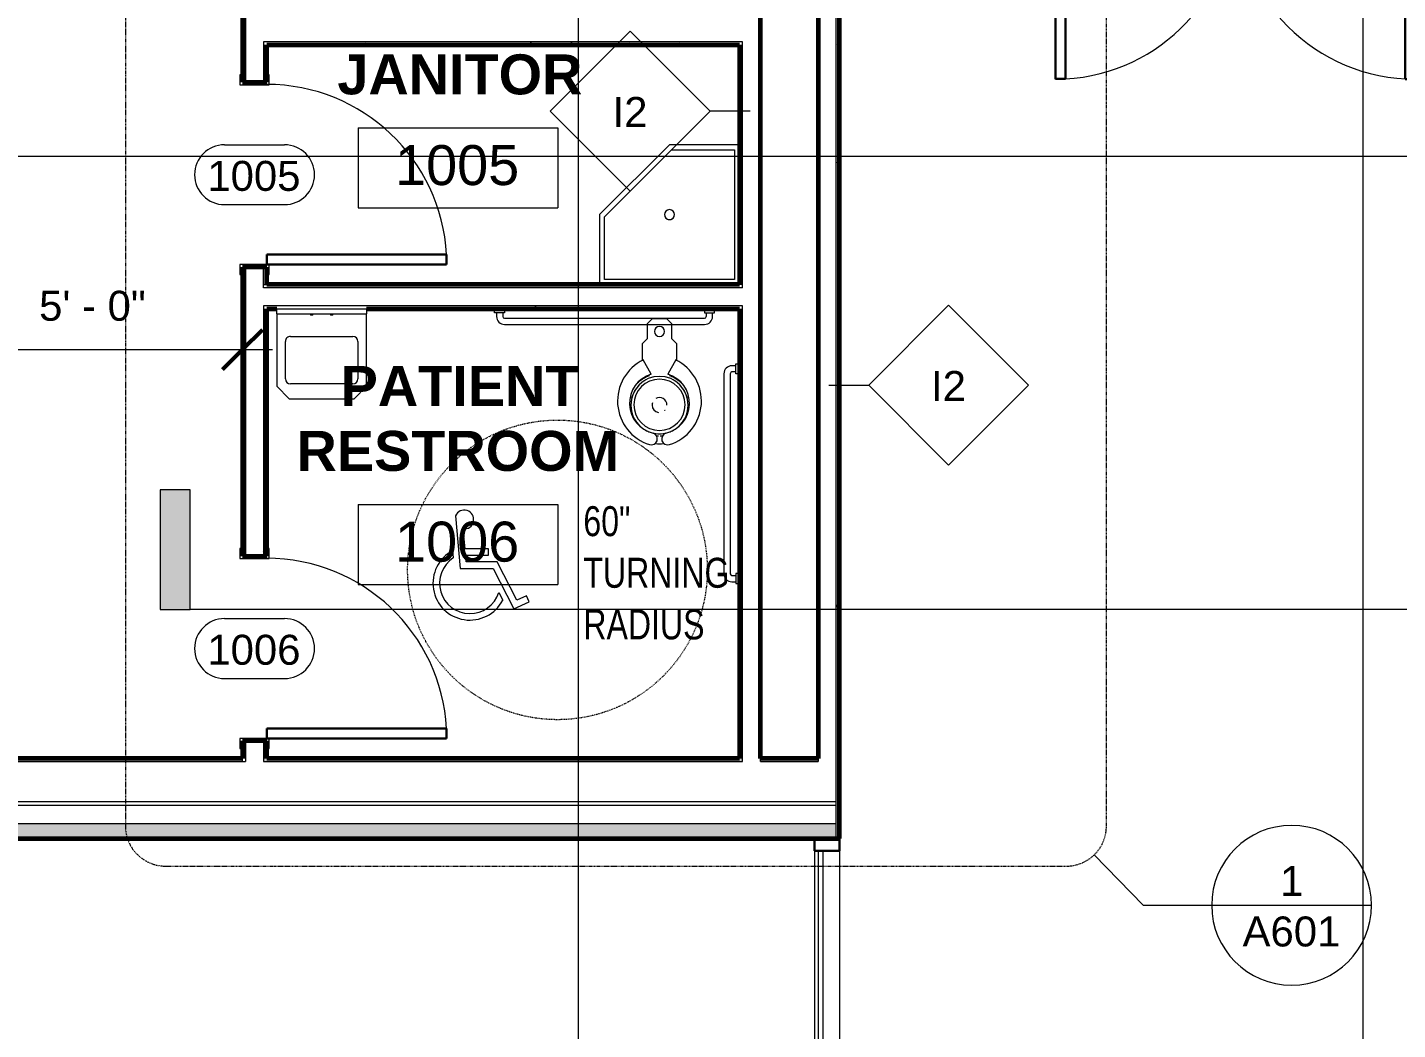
# Model space of a CAD drawing. Header units: inches. Extents: x -1969 to 2015, y -1363 to 1657.
# Drawn here: x 383 to 657.3, y -333.6 to -133 of the extents above; entities that cross this region are included whole.
import ezdxf

# ---------------------------------------------------------------- set-up
doc = ezdxf.new("R2010")
doc.units = ezdxf.units.IN
doc.header["$MEASUREMENT"] = 0
doc.linetypes.add('Dash', pattern=[0.25, 0.125, -0.125])
doc.linetypes.add('Dash Dot 3_16_', pattern=[0.3125, 0.1875, -0.0625, 0, -0.0625])
for name, color, linetype, lineweight in [('A-ANNO-DIMS', 211, 'Continuous', 9), ('A-ANNO-DIMS-64', 211, 'Continuous', 9), ('A-ANNO-NOTE', 131, 'Continuous', 9), ('A-ANNO-SYMB', 150, 'Continuous', 9), ('A-AREA-IDEN', 2, 'Continuous', 9), ('A-DETL-GENF', 92, 'Continuous', 9), ('A-DETL-GENF-HDLN', 1, 'Dash', 9), ('A-DOOR', 31, 'Continuous', 18), ('A-DOOR-IDEN', 31, 'Continuous', 9), ('A-GLAZ-CURT', 52, 'Continuous', 9), ('A-GLAZ-CWMG', 51, 'Continuous', 9), ('A-WALL', 113, 'Continuous', 18), ('A-WALL-IDEN', 211, 'Continuous', 9), ('A-WALL-PATT', 111, 'Continuous', 60), ('G-ANNO-SYMB', 111, 'Continuous', 9), ('I-WALL', 2, 'Continuous', 18), ('P-SANR-FIXT', 6, 'Continuous', 9), ('Q-SPCQ', 91, 'Continuous', 9)]:
    doc.layers.add(name, color=color, linetype=linetype, lineweight=lineweight)
doc.styles.add('Arial', font='arial.ttf', dxfattribs={"height": 6})
doc.styles.add('Arial_1', font='arial.ttf', dxfattribs={"height": 8})
doc.styles.add('Arial_B', font='arialbd.ttf', dxfattribs={"height": 8})
doc.styles.add('Century Gothic', font='GOTHIC.TTF', dxfattribs={"width": 0.8, "height": 6})
doc.dimstyles.new('Linear_-_3_32__Arial', dxfattribs={"dimscale": 12, "dimtxt": 6.121556, "dimasz": 0.666667, "dimexe": 0.5, "dimexo": 0.333333, "dimgap": 0.333333, "dimtad": 1, "dimdec": 3, "dimrnd": 0.125, "dimzin": 3, "dimdsep": 46, "dimlunit": 4, "dimtxsty": 'Arial', "dimblk1": 'OBLIQUE', "dimblk2": 'OBLIQUE', "dimsah": 1, "dimcen": 0.09, "dimdle": 0.5, "dimazin": 0, "dimtfac": 1, "dimtdec": 4, "dimtix": 1, "dimtmove": 0, "dimatfit": 3, "dimfxl": 1, "dimtvp": 1, "dimtfill": 1, "dimfrac": 2, "dimtolj": 1, "dimtzin": 0, "dimarcsym": 2})
pattern_1 = [(0, (0, 0), (20.48, 5.12), [0.845, -14.515, 0.845, -14.515, -81.92]), (0, (0, 0), (20.48, 5.12), [-30.72, 0.845, -29.875, 0.845, -14.515, -35.84]), (0, (0, 0), (20.48, 5.12), [-76.8, 0.845, -9.395, 0.845, -24.755]), (120, (7.68, 2.56), (-14.67405, 15.1762), [0.845, -14.515, 0.845, -14.515, -81.92]), (120, (7.68, 2.56), (-14.67405, 15.1762), [-30.72, 0.845, -29.875, 0.845, -14.515, -35.84]), (120, (7.68, 2.56), (-14.67405, 15.1762), [-76.8, 0.845, -9.395, 0.845, -24.755]), (240, (10.24, 12.8), (-5.80595, -20.2962), [0.845, -14.515, 0.845, -14.515, -81.92]), (240, (10.24, 12.8), (-5.80595, -20.2962), [-30.72, 0.845, -29.875, 0.845, -14.515, -35.84]), (240, (10.24, 12.8), (-5.80595, -20.2962), [-76.8, 0.845, -9.395, 0.845, -24.755])]

# ---------------------------------------------------------------- blocks, each defined once
blk = doc.blocks.new('Single-Flush-w-Metal-Frame - 36_ x 84_-V1-GROUND FLOOR')
at = {"layer": 'A-DOOR', "lineweight": 30}
for p, q in [((16, 2.44), (16, 38.45)), ((18, 38.45), (16, 38.45)), ((18, 2.44), (18, 38.45)), ((18, 2.44), (16, 2.44))]:
    blk.add_line(p, q, dxfattribs=at)
at = {"layer": 'A-DOOR'}
for p, q in [((-18, 2.94), (-20, 2.94)), ((-20, 2.94), (-20, 2.44)), ((-18, -2.94), (-18, 2.94)), ((20, 2.94), (18, 2.94)), ((18, 2.94), (18, -2.94)), ((20, 2.44), (20, 2.94)), ((-20, 2.44), (-18.5, 2.44)), ((-18.5, 2.44), (-18.5, -2.44)), ((18.5, -2.44), (18.5, 2.44)), ((18.5, 2.44), (20, 2.44)), ((-18.5, -2.44), (-20, -2.44)), ((-20, -2.44), (-20, -2.94)), ((20, -2.44), (18.5, -2.44)), ((20, -2.94), (20, -2.44)), ((-20, -2.94), (-18, -2.94)), ((18, -2.94), (20, -2.94))]:
    blk.add_line(p, q, dxfattribs=at)
at = {"layer": 'A-DOOR', "lineweight": 9}
blk.add_arc((18, 2.44), 36.07, 93.1789, 180, dxfattribs=at)
blk = doc.blocks.new('Double-Glass-w-Panels-w-Metal-Frame - 72_ x 84_-223745-GROUND FLOOR')
at = {"layer": 'A-DOOR', "lineweight": 30}
for p, q in [((-36, 38.45), (-34, 38.45)), ((-36, 2.44), (-36, 38.44)), ((36, 2.44), (36, 38.44)), ((-34, 2.44), (-34, 38.38)), ((34, 38.38), (36, 38.38)), ((34, 2.44), (34, 38.38)), ((-36, 2.44), (-34, 2.44)), ((36, 2.44), (34, 2.44))]:
    blk.add_line(p, q, dxfattribs=at)
at = {"layer": 'A-DOOR'}
for p, q in [((-36, 2.94), (-38, 2.94)), ((-38, 2.94), (-38, 2.44)), ((-36, -2.94), (-36, 2.94)), ((38, 2.94), (36, 2.94)), ((36, 2.94), (36, -2.94)), ((38, 2.44), (38, 2.94)), ((-38, 2.44), (-36.5, 2.44)), ((-36.5, 2.44), (-36.5, -2.44)), ((36.5, -2.44), (36.5, 2.44)), ((36.5, 2.44), (38, 2.44)), ((-36.5, -2.44), (-38, -2.44)), ((-38, -2.44), (-38, -2.94)), ((38, -2.44), (36.5, -2.44)), ((38, -2.94), (38, -2.44)), ((-38, -2.94), (-36, -2.94)), ((36, -2.94), (38, -2.94))]:
    blk.add_line(p, q, dxfattribs=at)
at = {"layer": 'A-DOOR', "lineweight": 9}
for centre, start, end in [((-36, 2.44), 0, 90), ((36, 2.44), 93.1847, 180)]:
    blk.add_arc(centre, 36, start, end, dxfattribs=at)
blk = doc.blocks.new('Toilet_Access_Grab_Bars - Toilet_Access_Grab_Bars-317220-GROUND FLOOR')
at = {"layer": 'Q-SPCQ'}
for p, q in [((-49, -0.75), (-49, 0)), ((-47, 0), (-47, -0.75)), ((-7.01, 0), (-7.01, -0.75)), ((-47, -0.75), (-49, -0.75)), ((-48.63, -0.75), (-48.63, -1.5)), ((-47.38, -0.75), (-47.38, -1.5)), ((-47.02, -1.85), (-6.98, -1.85)), ((-7.01, -0.75), (-5, -0.75)), ((-6.62, -1.5), (-6.62, -0.75)), ((-5.37, -1.5), (-5.37, -0.75)), ((-5, -0.75), (-5, 0)), ((-47.02, -3.1), (-6.98, -3.1)), ((-3.1, -12.98), (-3.1, -53.02)), ((-1.85, -12.98), (-1.85, -53.02)), ((-0.75, -11.37), (-1.5, -11.37)), ((-0.75, -12.62), (-1.5, -12.62)), ((-0.75, -13), (-0.75, -11)), ((-0.75, -11), (0, -11)), ((0, -13), (-0.75, -13)), ((-1.5, -53.38), (-0.75, -53.38)), ((-1.5, -54.63), (-0.75, -54.63)), ((0, -52.99), (-0.75, -52.99)), ((-0.75, -52.99), (-0.75, -55)), ((-0.75, -55), (0, -55))]:
    blk.add_line(p, q, dxfattribs=at)
for centre, radius, start, end in [((-47.02, -1.5), 1.6, 180, 270), ((-47.02, -1.5), 0.354, 180, 270), ((-6.98, -1.5), 1.6, 270, 360), ((-6.98, -1.5), 0.354, 270, 360), ((-1.5, -12.98), 1.6, 90, 180), ((-1.5, -12.98), 0.354, 90, 180), ((-1.5, -53.02), 1.6, 180, 270), ((-1.5, -53.02), 0.354, 180, 270)]:
    blk.add_arc(centre, radius, start, end, dxfattribs=at)
blk = doc.blocks.new('Sink - Mop - 28_x28_-309236-GROUND FLOOR')
at = {"layer": 'P-SANR-FIXT'}
for p, q in [((28, -14), (28, 0)), ((1, -1), (27, -1)), ((1, -27), (1, -1)), ((27, -1), (27, -13.59)), ((27, -13.59), (13.59, -27)), ((14, -28), (28, -14)), ((13.59, -27), (1, -27)), ((0, -28), (14, -28))]:
    blk.add_line(p, q, dxfattribs=at)
for start, end in [(360, 180), (0, 180), (180, 360), (180, 360)]:
    blk.add_arc((14, -14), 1, start, end, dxfattribs=at)
blk = doc.blocks.new('Lavatory_Commercial-Willoughby-ES-1015-HC - Lavatory_Commercial-Willoughby-ES-1015-HC-V15-GROUND FLOOR')
at = {"layer": 'P-SANR-FIXT'}
for p, q in [((435.41, -113.59), (432.91, -116.09)), ((448.41, -113.59), (435.41, -113.59)), ((450.91, -116.09), (448.41, -113.59)), ((432.91, -116.09), (432.91, -130.59)), ((434.66, -125.09), (434.66, -117.59)), ((435.66, -116.59), (448.16, -116.59)), ((449.16, -117.59), (449.16, -125.09)), ((450.91, -130.59), (450.91, -116.09)), ((448.16, -126.09), (435.66, -126.09)), ((432.91, -131.59), (432.91, -130.59)), ((450.91, -130.59), (432.91, -130.59)), ((450.91, -131.59), (432.91, -131.59)), ((439.66, -130.35), (439.66, -130.59)), ((439.67, -130.35), (439.66, -130.35)), ((439.66, -130.35), (440.16, -130.35)), ((440.16, -130.35), (440.15, -130.35)), ((440.16, -130.59), (440.16, -130.35)), ((443.66, -130.35), (443.66, -130.59)), ((443.67, -130.35), (443.66, -130.35)), ((443.66, -130.35), (444.16, -130.35)), ((444.16, -130.35), (444.15, -130.35)), ((444.16, -130.59), (444.16, -130.35)), ((450.91, -130.59), (450.91, -131.59))]:
    blk.add_line(p, q, dxfattribs=at)
for centre, start, end in [((435.66, -117.59), 90, 180), ((448.16, -117.59), 0, 90), ((435.66, -125.09), 180, 270), ((448.16, -125.09), 270, 0)]:
    blk.add_arc(centre, 1, start, end, dxfattribs=at)
blk = doc.blocks.new('Toilet - Flush Valve - Non-Hosted - Public - Flushing Greater than 1_6 gpf-V16-GROUND FLOOR')
at = {"layer": 'P-SANR-FIXT'}
for p, q in [((-1.5, 0), (-2.5, -1)), ((-2.5, -1), (-2.5, -4)), ((1.5, 0), (-1.5, 0)), ((2.5, -1), (1.5, 0)), ((2.5, -4), (2.5, -1)), ((-2.5, -4), (-3.5, -5)), ((-3.5, -5), (-3.5, -8.38)), ((3.5, -5), (2.5, -4)), ((3.5, -8.38), (3.5, -5)), ((-1.69, -11.06), (-3.25, -8.22)), ((3.25, -8.22), (1.69, -11.06))]:
    blk.add_line(p, q, dxfattribs=at)
at = {"layer": 'P-SANR-FIXT', "flags": 128}
for points in [[(-4.38, -12.79), (-4.22, -12.64), (-4.03, -12.48), (-3.84, -12.32), (-3.64, -12.17), (-3.43, -12.03), (-3.22, -11.89), (-3.01, -11.77), (-2.78, -11.65), (-2.56, -11.55), (-2.33, -11.45), (-2.09, -11.36), (-2, -11.33)], [(2, -11.33), (2.24, -11.41), (2.47, -11.51), (2.69, -11.61), (2.92, -11.72), (3.14, -11.84), (3.35, -11.97), (3.56, -12.11), (3.76, -12.26), (3.96, -12.41), (4.15, -12.57), (4.33, -12.74), (4.38, -12.8)], [(-0.2, -23.5), (-0.25, -23.5), (-0.5, -23.48), (-0.56, -23.47)], [(0.56, -23.47), (0.35, -23.49), (0.1, -23.5)]]:
    blk.add_lwpolyline(points, dxfattribs=at)
at = {"layer": 'P-SANR-FIXT'}
for centre, radius, start, end in [((0, -2.5), 1, 360, 180), ((0, -2.5), 1, 180, 360), ((0.74, -16.45), 9.14, 115.8609, 252.5741), ((-0.74, -16.45), 9.14, 287.4259, 64.1391), ((0.1, -16.91), 6.11, 106.9633, 257.0367), ((0, -17.25), 5.75, 0, 180), ((0, -17.19), 5.13, 90, 270), ((0, -17.25), 5.75, 132.2685, 137.754), ((0, -17.25), 5.75, 118.1189, 123.4335), ((0, -17.25), 5.75, 104.0429, 108.5788), ((0, -17.19), 5.12, 270, 90), ((-0.1, -16.91), 6.11, 282.9633, 73.0367), ((0, -17.25), 5.75, 71.4212, 75.9571), ((0, -17.25), 5.75, 56.5665, 61.8811), ((0, -17.25), 5.75, 42.246, 47.7315), ((0, -17.25), 5.75, 161.4419, 165.9707), ((0, -17.25), 5.75, 146.5915, 151.9011), ((0, -17.25), 1.5, 360, 120), ((0, -17.25), 5.75, 28.0989, 33.4085), ((0, -17.25), 5.75, 14.0293, 18.5581), ((0, -17.25), 5.75, 180, 238.3584), ((0, -17.25), 1.5, 161.9618, 180), ((0, -17.25), 1.5, 180, 261.2414), ((0, -17.25), 1.5, 313.7183, 317.9091), ((0, -17.25), 5.75, 301.6416, 0), ((0, -17.25), 5.75, 240.6149, 251.1591), ((-1.64, -24.02), 1.21, 252.5741, 72.5741), ((0, -17.25), 5.75, 255.8551, 284.1449), ((1.64, -24.02), 1.21, 107.4259, 287.4259), ((0, -17.25), 5.75, 288.8409, 299.3851), ((0, -17.25), 7.75, 263.5978, 276.4022)]:
    blk.add_arc(centre, radius, start, end, dxfattribs=at)
blk = doc.blocks.new('System Panel - Glazed-540150-GROUND FLOOR')
at = {"layer": 'A-GLAZ-CURT', "lineweight": 18}
for p, q in [((23.625, 1.75), (-23.625, 1.75)), ((-23.625, 1.75), (-23.625, 0.75)), ((-23.625, 0.75), (23.625, 0.75)), ((23.625, 0.75), (23.625, 1.75))]:
    blk.add_line(p, q, dxfattribs=at)
blk = doc.blocks.new('Rectangular Mullion - 2_5_ x 5_ rectangular-540205-GROUND FLOOR')
at = {"layer": 'A-GLAZ-CWMG'}
for p, q in [((540.54, -297.84), (540.54, -345.09)), ((545.54, -297.84), (545.54, -345.09))]:
    blk.add_line(p, q, dxfattribs=at)
blk = doc.blocks.new('Rectangular Mullion - 2_5_ x 5_ rectangular-538496-GROUND FLOOR')
at = {"layer": 'A-GLAZ-CWMG', "lineweight": 30}
for p, q in [((-1.25, 2.5), (1.25, 2.5)), ((-1.25, -2.5), (-1.25, 2.5)), ((1.25, 2.5), (1.25, -2.5)), ((1.25, -2.5), (-1.25, -2.5))]:
    blk.add_line(p, q, dxfattribs=at)
blk = doc.blocks.new('ADA Turning Radius - 2_-6_ x 4_-0_-533938-GROUND FLOOR')
at = {"layer": 'A-DETL-GENF'}
for p, q in [((-20.4, 10.82), (-19.49, 0.3)), ((-18.51, 4.24), (-18.85, 8.19)), ((-20.99, 3.87), (-20.86, 2.42)), ((-13.82, 4.24), (-18.51, 4.24)), ((-18.28, 1.61), (-18.4, 2.93)), ((-18.4, 2.93), (-13.82, 2.93)), ((-13.82, 2.93), (-13.82, 4.24)), ((-19.49, 0.3), (-12.87, 0.3)), ((-12.06, 1.61), (-18.28, 1.61)), ((-12.87, 0.3), (-8.76, -7.79)), ((-8.15, -6.08), (-12.06, 1.61)), ((-11.75, -4.53), (-10.96, -6.06)), ((-6.22, -5.22), (-8.15, -6.08)), ((-5.68, -6.42), (-6.22, -5.22)), ((-8.76, -7.79), (-5.68, -6.42))]:
    blk.add_line(p, q, dxfattribs=at)
for centre, radius, start, end in [((-18.67, 10.07), 1.89, 264.3974, 156.5932), ((-17.53, -2.67), 7.39, 117.8826, 332.6359), ((-17.53, -2.67), 6.08, 123.2395, 342.159)]:
    blk.add_arc(centre, radius, start, end, dxfattribs=at)
at = {"layer": 'A-DETL-GENF-HDLN'}
blk.add_circle((0, 0), 30, dxfattribs=at)
blk = doc.blocks.new('DIMBLOCK9-GROUND FLOOR')
at = {"layer": 'A-ANNO-DIMS-64', "lineweight": 50}
for p, q in [((366.04, -197.49), (370.04, -193.49)), ((426.04, -197.49), (430.04, -193.49)), ((366.04, -197.49), (362.04, -201.49)), ((426.04, -197.49), (422.04, -201.49))]:
    blk.add_line(p, q, dxfattribs=at)
at = {"layer": 'A-ANNO-DIMS-64'}
for p, q in [((366.04, -195.83), (366.04, -203.49)), ((366.04, -197.49), (366.04, -195.83)), ((426.04, -195.83), (426.04, -203.49)), ((426.04, -197.49), (426.04, -195.83)), ((360.04, -197.49), (432.04, -197.49))]:
    blk.add_line(p, q, dxfattribs=at)
at = {"layer": 'A-ANNO-DIMS-64', "color": 0, "insert": (385.35, -185.7), "char_height": 6, "width": 25.654, "attachment_point": 1, "line_spacing_factor": 0.941778, "style": 'Arial', "bg_fill": 3, "box_fill_scale": 1.25, "bg_fill_color": 256, "bg_fill_true_color": 13158600, "bg_fill_transparency": 0}
blk.add_mtext('5\' - 0"', dxfattribs=at)
blk = doc.blocks.new('_Oblique')
at = {"color": 0, "linetype": 'ByBlock', "lineweight": -2}
blk.add_line((-0.5, -0.5), (0.5, 0.5), dxfattribs=at)
blk = doc.blocks.new('Room Tag - Room Tag-84095-GROUND FLOOR')
at = {"layer": 'A-AREA-IDEN'}
for p, q in [((-0.3125, -0.0625), (-0.3125, -0.3125)), ((-0.3125, -0.0625), (0.3125, -0.0625)), ((0.3125, -0.0625), (0.3125, -0.3125)), ((-0.3125, -0.3125), (0.3125, -0.3125))]:
    blk.add_line(p, q, dxfattribs=at)
blk = doc.blocks.new('Section - 3_32_ x 3_8_-54337-GROUND FLOOR')
at = {"layer": 'G-ANNO-SYMB'}
blk.add_hatch(color=256, dxfattribs=at).paths.add_polyline_path([(0, 0.375), (0, 0), (-0.09375, 0), (-0.09375, 0.375)])
for p, q in [((0, 0.375), (-0.09375, 0.375)), ((-0.09375, 0.375), (-0.09375, 0)), ((0, 0), (0, 0.375)), ((-0.09375, 0), (0, 0))]:
    blk.add_line(p, q, dxfattribs=at)
blk = doc.blocks.new('Door Tag - Door Tag-41184-GROUND FLOOR')
at = {"layer": 'A-DOOR-IDEN'}
for p, q in [((-0.09375, 0.09375), (0.09375, 0.09375)), ((-0.09375, -0.09375), (0.09375, -0.09375))]:
    blk.add_line(p, q, dxfattribs=at)
for centre, start, end in [((-0.09375, 0), 90, 270), ((0.09375, 0), 270, 90)]:
    blk.add_arc(centre, 0.09375, start, end, dxfattribs=at)
blk = doc.blocks.new('Floor Plan - Callout Head-55151-GROUND FLOOR')
at = {"layer": 'A-ANNO-SYMB'}
blk.add_line((-0.25, 0), (0.25, 0), dxfattribs=at)
for start, end in [(360, 180), (180, 360)]:
    blk.add_arc((0, 0), 0.25, start, end, dxfattribs=at)
blk = doc.blocks.new('Wall Tag - 1_2_-62628-GROUND FLOOR')
at = {"layer": 'A-WALL-IDEN'}
for p, q in [((-0.25, 0), (0, 0.25)), ((0, 0.25), (0.25, 0)), ((-0.25, 0), (0, -0.25)), ((0, -0.25), (0.25, 0))]:
    blk.add_line(p, q, dxfattribs=at)

msp = doc.modelspace()

# ---------------------------------------------------------------- hatches: boundary and pattern name
at = {"layer": 'A-WALL-PATT', "lineweight": 9}
h = msp.add_hatch(dxfattribs=at)
h.set_pattern_fill('FP_1', color=256, style=0, pattern_type=2)
h.set_pattern_definition(pattern_1)
h.paths.add_polyline_path([(426.6626, -279.9608), (426.6626, -275.8358), (426.0376, -275.8358), (426.0376, -279.9608)])
h.paths.add_polyline_path([(426.6626, -238.8358), (426.6626, -180.9608), (426.0376, -180.9608), (426.0376, -238.8358)])
h.paths.add_polyline_path([(426.6626, -143.9608), (426.6626, -37.3358), (426.0376, -37.3358), (426.0376, -143.9608)])
h = msp.add_hatch(dxfattribs=at)
h.set_pattern_fill('FP_1', color=256, style=0, pattern_type=2)
h.set_pattern_definition(pattern_1)
h.paths.add_polyline_path([(544.9126, -295.3358), (545.5376, -295.3358), (545.5376, -107.3358), (544.9126, -107.3358), (544.9126, -292.3358)])
h.paths.add_polyline_path([(545.5376, -103.0858), (545.5376, -36.7108), (544.9126, -36.7108), (544.9126, -103.0858)])
h = msp.add_hatch(dxfattribs=at)
h.set_pattern_fill('FP_1', color=256, style=0, pattern_type=2)
h.set_pattern_definition(pattern_1)
h.paths.add_polyline_path([(430.2876, -279.3358), (430.9126, -279.3358), (430.9126, -275.8358), (430.2876, -275.8358)])
h.paths.add_polyline_path([(430.9126, -238.8358), (430.9126, -188.7108), (430.2876, -188.7108), (430.2876, -238.8358)])
h.paths.add_polyline_path([(430.9126, -184.4608), (430.9126, -180.9608), (430.2876, -180.9608), (430.2876, -184.4608)])
h.paths.add_polyline_path([(430.9126, -143.9608), (430.9126, -135.8358), (430.2876, -135.8358), (430.2876, -143.9608)])
h.paths.add_polyline_path([(430.2876, -131.5858), (430.9126, -131.5858), (430.9126, -41.5858), (430.2876, -41.5858), (430.2876, -60.4383)])
h = msp.add_hatch(dxfattribs=at)
h.set_pattern_fill('FP_1', color=256, style=0, pattern_type=2)
h.set_pattern_definition(pattern_1)
h.paths.add_polyline_path([(526.1626, -279.3358), (526.1626, -188.7108), (525.5376, -188.7108), (525.5376, -279.3358)])
h.paths.add_polyline_path([(526.1626, -184.4608), (526.1626, -135.8358), (525.5376, -135.8358), (525.5376, -184.4608)])
h.paths.add_polyline_path([(526.1626, -131.5858), (526.1626, -41.5858), (525.5376, -41.5858), (525.5376, -131.5858)])
h = msp.add_hatch(dxfattribs=at)
h.set_pattern_fill('FP_1', color=256, style=0, pattern_type=2)
h.set_pattern_definition(pattern_1)
h.paths.add_polyline_path([(525.5376, -136.4608), (525.5376, -135.8358), (430.9126, -135.8358), (430.9126, -136.4608), (519.7965, -136.4608)])
h = msp.add_hatch(dxfattribs=at)
h.set_pattern_fill('FP_1', color=256, style=0, pattern_type=2)
h.set_pattern_definition(pattern_1)
h.paths.add_polyline_path([(519.7965, -189.3358), (525.5376, -189.3358), (525.5376, -188.7108), (430.9126, -188.7108), (430.9126, -189.3358), (502.6778, -189.3358)])
h = msp.add_hatch(dxfattribs=at)
h.set_pattern_fill('FP_1', color=256, style=0, pattern_type=2)
h.set_pattern_definition(pattern_1)
h.paths.add_polyline_path([(434.2028, -279.9608), (526.1626, -279.9608), (526.1626, -279.3358), (430.2876, -279.3358), (430.2876, -279.9608)])
h.paths.add_polyline_path([(536.9153, -279.9608), (541.2876, -279.9608), (541.2876, -279.3358), (529.7876, -279.3358), (529.7876, -279.9608)])
h.paths.add_polyline_path([(300.0376, -279.9608), (426.0376, -279.9608), (426.0376, -279.3358), (300.0376, -279.3358)])
h.paths.add_polyline_path([(-289.9624, -279.9608), (-289.9624, -279.3358), (-402.5874, -279.3358), (-402.5874, -279.9608)])
h = msp.add_hatch(dxfattribs=at)
h.set_pattern_fill('FP_2', color=256, style=0, pattern_type=2)
h.set_pattern_definition([(50, (0, 0), (18.36206, -1.60683), [1.92, -21.12]), (355, (0, 0), (-3.55226, 19.2559), [1.536, -16.896]), (100.451, (1.53, -0.134), (14.8102, 17.6493), [1.632, -17.949]), (46.184, (0, 5.12), (27.32125, -4.2376), [2.88, -31.68]), (96.636, (2.277, 4.767), (23.9275, 24.9372), [2.448, -26.924]), (351.184, (0, 5.12), (23.9276, 24.9374), [2.304, -25.344]), (21, (2.56, 3.84), (15.2808, -10.30746), [1.92, -21.12]), (326, (2.56, 3.84), (6.22856, 18.56374), [1.536, -16.896]), (71.451, (3.833, 2.981), (21.50985, 8.2563), [1.632, -17.949]), (37.5, (0, 0), (0.311095, 8.52254), [0.845, -15.846, 0.845, -16.307, -16.96]), (37.5, (0, 0), (0.311095, 8.52254), [-33.843, 0.845, -16.115]), (7.5, (0, 0), (6.73464, 10.09743), [0.845, -8.934, 0.845, -15.462, -6.464]), (7.5, (0, 0), (6.73464, 10.09743), [-26.086, 0.845, -5.619]), (327.5, (-5.709, 0), (13.66611, -0.57719), [0.845, -5.555, 0.845, -19.123, -26.496]), (327.5, (-5.709, 0), (13.66611, -0.57719), [-26.368, 0.845, -25.651]), (317.5, (-8.269, 0), (14.92985, 2.56286), [0.845, -7.475, 0.845, -12.416, -18.816]), (317.5, (-8.269, 0), (14.92985, 2.56286), [-21.581, 0.845, -17.971])])
h.paths.add_polyline_path([(300.0376, -295.3358), (544.9126, -295.3358), (544.9126, -292.3358), (300.0376, -292.3358)])
h.paths.add_polyline_path([(-417.9624, -295.3358), (-289.9624, -295.3358), (-289.9624, -292.3358), (-417.9624, -292.3358)])

# ---------------------------------------------------------------- linework, layer by layer
at = {"layer": 'A-ANNO-SYMB', "linetype": 'Dash Dot 3_16_'}
for p, q in [((599.0028, -292.8935), (599.0028, -34.8288)), ((410.6314, -300.8935), (591.0028, -300.8935))]:
    msp.add_line(p, q, dxfattribs=at)
at = {"layer": 'A-ANNO-SYMB'}
for p, q in [((596.5733, -298.6355), (606.3764, -308.7403)), ((606.3764, -308.7403), (620.0766, -308.7403))]:
    msp.add_line(p, q, dxfattribs=at)
at = {"layer": 'A-ANNO-SYMB', "linetype": 'Dash Dot 3_16_'}
for centre, start, end in [((410.6314, -292.8935), 180, 270), ((591.0028, -292.8935), 270, 0)]:
    msp.add_arc(centre, 8, start, end, dxfattribs=at)
at = {"layer": 'A-WALL'}
for p, q in [((426.6626, -37.3358), (426.6626, -143.9608)), ((544.9126, -295.3358), (544.9126, -106.7108)), ((430.2876, -135.8358), (430.2876, -143.9608)), ((526.1626, -135.8358), (430.2876, -135.8358)), ((526.1626, -185.0858), (526.1626, -135.8358)), ((426.6626, -180.9608), (426.6626, -238.8358)), ((430.2876, -185.0858), (430.2876, -180.9608)), ((430.2876, -184.4608), (430.9126, -184.4608)), ((526.1626, -185.0858), (430.2876, -185.0858)), ((526.1626, -184.4608), (525.5376, -184.4608)), ((430.2876, -188.7108), (430.2876, -238.8358)), ((526.1626, -188.7108), (430.2876, -188.7108)), ((526.1626, -279.9608), (526.1626, -188.7108)), ((426.6626, -275.8358), (426.6626, -279.9608)), ((430.2876, -275.8358), (430.2876, -279.9608)), ((426.0376, -279.9608), (426.0376, -279.3358)), ((529.7876, -279.9608), (529.7876, -279.3358)), ((541.2876, -279.3358), (541.2876, -279.9608)), ((300.0376, -279.9608), (426.6626, -279.9608)), ((430.2876, -279.9608), (526.1626, -279.9608)), ((529.7876, -279.9608), (541.2876, -279.9608)), ((300.0376, -287.9608), (544.9126, -287.9608)), ((300.0376, -288.7108), (544.9126, -288.7108)), ((300.0376, -292.3358), (544.9126, -292.3358))]:
    msp.add_line(p, q, dxfattribs=at)
at = {"layer": 'A-WALL', "lineweight": 60}
for p, q in [((426.0376, -279.3358), (300.0376, -279.3358)), ((525.5376, -279.3358), (430.9126, -279.3358)), ((541.2876, -279.3358), (529.7876, -279.3358)), ((545.5376, -295.3358), (545.5376, -279.3358)), ((300.0376, -295.3358), (544.9126, -295.3358))]:
    msp.add_line(p, q, dxfattribs=at)
at = {"layer": 'A-WALL-IDEN'}
for p, q in [((527.6626, -149.7272), (519.6626, -149.7272)), ((543.4126, -204.5956), (551.4126, -204.5956))]:
    msp.add_line(p, q, dxfattribs=at)
at = {"layer": 'G-ANNO-SYMB'}
for p, q in [((493.3501, -744.1945), (493.3501, 453.1484)), ((650.3466, 347.6699), (650.3466, -767.3678)), ((-923.3546, -158.7257), (964.4889, -158.7257)), ((920.8871, -249.543), (415.5802, -249.543))]:
    msp.add_line(p, q, dxfattribs=at)
at = {"layer": 'I-WALL', "lineweight": 60}
for p, q in [((426.0376, -36.7108), (426.0376, -143.9608)), ((529.7876, -279.3358), (529.7876, -41.5858)), ((541.2876, -41.5858), (541.2876, -279.3358)), ((545.5376, -279.3358), (545.5376, -107.3358)), ((430.9126, -143.9608), (430.9126, -136.4608)), ((430.9126, -136.4608), (525.5376, -136.4608)), ((525.5376, -136.4608), (525.5376, -184.4608)), ((426.0376, -143.9608), (430.9126, -143.9608)), ((430.9126, -180.9608), (426.0376, -180.9608)), ((426.0376, -180.9608), (426.0376, -238.8358)), ((430.9126, -184.4608), (430.9126, -180.9608)), ((525.5376, -184.4608), (430.9126, -184.4608)), ((430.9126, -238.8358), (430.9126, -189.3358)), ((430.9126, -189.3358), (432.9126, -189.3358)), ((450.9126, -189.3358), (525.5376, -189.3358)), ((525.5376, -189.3358), (525.5376, -279.3358)), ((426.0376, -238.8358), (430.9126, -238.8358)), ((430.9126, -275.8358), (426.0376, -275.8358)), ((426.0376, -275.8358), (426.0376, -279.3358)), ((430.9126, -279.3358), (430.9126, -275.8358)), ((544.9126, -295.3358), (545.5376, -295.3358))]:
    msp.add_line(p, q, dxfattribs=at)

# ---------------------------------------------------------------- block references
at = {"layer": 'A-ANNO-SYMB', "xscale": 63.99999999999997, "yscale": 63.99999999999997, "zscale": 63.99999999999997}
msp.add_blockref('Floor Plan - Callout Head-55151-GROUND FLOOR', (636.0766, -308.7403), dxfattribs=at)
at = {"layer": 'A-AREA-IDEN', "xscale": 63.99999999999997, "yscale": 63.99999999999997, "zscale": 63.99999999999997}
for p in [(469.209, -149.0909), (469.209, -224.4806)]:
    msp.add_blockref('Room Tag - Room Tag-84095-GROUND FLOOR', p, dxfattribs=at)
at = {"layer": 'A-DETL-GENF'}
msp.add_blockref('ADA Turning Radius - 2_-6_ x 4_-0_-533938-GROUND FLOOR', (489.1136, -241.5814), dxfattribs=at)
at = {"layer": 'A-DOOR'}
for name, p, rotation in [('Double-Glass-w-Panels-w-Metal-Frame - 72_ x 84_-223745-GROUND FLOOR', (624.7876, -104.8983), 180), ('Single-Flush-w-Metal-Frame - 36_ x 84_-V1-GROUND FLOOR', (428.4751, -162.4608), 269.9999999999999), ('Single-Flush-w-Metal-Frame - 36_ x 84_-V1-GROUND FLOOR', (428.4751, -257.3358), 269.9999999999999)]:
    msp.add_blockref(name, p, dxfattribs=dict(at, rotation=rotation))
at = {"layer": 'A-DOOR-IDEN', "xscale": 63.99999999999997, "yscale": 63.99999999999997, "zscale": 63.99999999999997}
for p in [(428.4751, -162.4608), (428.4751, -257.3358)]:
    msp.add_blockref('Door Tag - Door Tag-41184-GROUND FLOOR', p, dxfattribs=at)
at = {"layer": 'A-GLAZ-CURT', "rotation": 89.99999999999991}
msp.add_blockref('System Panel - Glazed-540150-GROUND FLOOR', (543.0376, -321.4608), dxfattribs=at)
at = {"layer": 'A-GLAZ-CWMG', "extrusion": (0, 0, -1), "rotation": 90.0000000000001}
msp.add_blockref('Rectangular Mullion - 2_5_ x 5_ rectangular-538496-GROUND FLOOR', (-543.0376, -296.5858), dxfattribs=at)
at = {"layer": 'A-GLAZ-CWMG'}
msp.add_blockref('Rectangular Mullion - 2_5_ x 5_ rectangular-540205-GROUND FLOOR', (0, 0), dxfattribs=at)
at = {"layer": 'A-WALL-IDEN', "xscale": 63.99999999999997, "yscale": 63.99999999999997, "zscale": 63.99999999999997}
for p in [(503.6626, -149.7272), (567.4126, -204.5956)]:
    msp.add_blockref('Wall Tag - 1_2_-62628-GROUND FLOOR', p, dxfattribs=at)
at = {"layer": 'G-ANNO-SYMB', "xscale": 63.99999999999997, "yscale": 63.99999999999997, "zscale": 63.99999999999997}
msp.add_blockref('Section - 3_32_ x 3_8_-54337-GROUND FLOOR', (415.5802, -249.543), dxfattribs=at)
at = {"layer": 'P-SANR-FIXT', "rotation": 180}
for name, p in [('Sink - Mop - 28_x28_-309236-GROUND FLOOR', (525.5376, -184.4608)), ('Lavatory_Commercial-Willoughby-ES-1015-HC - Lavatory_Commercial-Willoughby-ES-1015-HC-V15-GROUND FLOOR', (883.8252, -320.9217))]:
    msp.add_blockref(name, p, dxfattribs=at)
at = {"layer": 'P-SANR-FIXT'}
msp.add_blockref('Toilet - Flush Valve - Non-Hosted - Public - Flushing Greater than 1_6 gpf-V16-GROUND FLOOR', (509.5376, -191.3358), dxfattribs=at)
at = {"layer": 'Q-SPCQ'}
msp.add_blockref('Toilet_Access_Grab_Bars - Toilet_Access_Grab_Bars-317220-GROUND FLOOR', (525.5376, -189.3358), dxfattribs=at)

# ---------------------------------------------------------------- texts
at = {"layer": 'A-ANNO-NOTE', "char_height": 6, "attachment_point": 1, "style": 'Century Gothic'}
for s, insert, width in [('60"', (494.2984, -228.8307), 11.6352), ('TURNING', (494.2984, -239.164), 35.8752), ('RADIUS', (494.2984, -249.4974), 29.088)]:
    msp.add_mtext(s, dxfattribs=dict(at, insert=insert, width=width))
at = {"layer": 'A-ANNO-SYMB', "char_height": 6, "attachment_point": 1, "style": 'Arial'}
for s, insert, width in [('1', (633.7499, -300.8908), 5.656), ('A601', (626.2539, -310.9803), 23.836)]:
    msp.add_mtext(s, dxfattribs=dict(at, insert=insert, width=width))
at = {"layer": 'A-AREA-IDEN', "char_height": 8, "attachment_point": 1, "style": 'Arial_B'}
for s, insert, width in [('JANITOR', (445.0523, -138.3746), 58.378), ('PATIENT', (445.7093, -200.7627), 56.964), ('RESTROOM', (436.876, -213.7627), 78.174)]:
    msp.add_mtext(s, dxfattribs=dict(at, insert=insert, width=width))
at = {"layer": 'A-AREA-IDEN', "lineweight": 20, "char_height": 8, "width": 29.896, "attachment_point": 1, "style": 'Arial_1'}
for s, insert in [('1005', (456.6034, -156.5416)), ('1006', (456.6034, -231.9313))]:
    msp.add_mtext(s, dxfattribs=dict(at, insert=insert))
at = {"layer": 'A-DOOR-IDEN', "char_height": 6, "width": 22.624, "attachment_point": 1, "style": 'Arial'}
for s, insert in [('1005', (419.0239, -159.6982)), ('1006', (419.0239, -254.5732))]:
    msp.add_mtext(s, dxfattribs=dict(at, insert=insert))
at = {"layer": 'A-WALL-IDEN', "char_height": 6, "width": 8.282, "attachment_point": 1, "style": 'Arial'}
for insert in [(500.141, -146.8959), (563.891, -201.7643)]:
    msp.add_mtext('I2', dxfattribs=dict(at, insert=insert))

# ---------------------------------------------------------------- next in the draw order: dimensions: what is measured, and where the dimension line sits
at = {"layer": 'A-ANNO-DIMS'}
dim = msp.add_linear_dim(base=(426.0376, -197.4894), p1=(366.0376, -191.8325), p2=(426.0376, -191.8325), dimstyle='Linear_-_3_32__Arial', override={"dimpost": '<>', "dimfxl": 60}, dxfattribs=at)
dim.commit()
dim.dimension.update_dxf_attribs({"geometry": 'DIMBLOCK9-GROUND FLOOR', "text_midpoint": (396.0376, -190.4259)})

# ---------------------------------------------------------------- next in the draw order: linework, layer by layer
at = {"layer": 'A-ANNO-SYMB', "linetype": 'Dash Dot 3_16_'}
msp.add_line((402.6314, -34.8288), (402.6314, -292.8935), dxfattribs=at)

doc.saveas('drawing.dxf')
